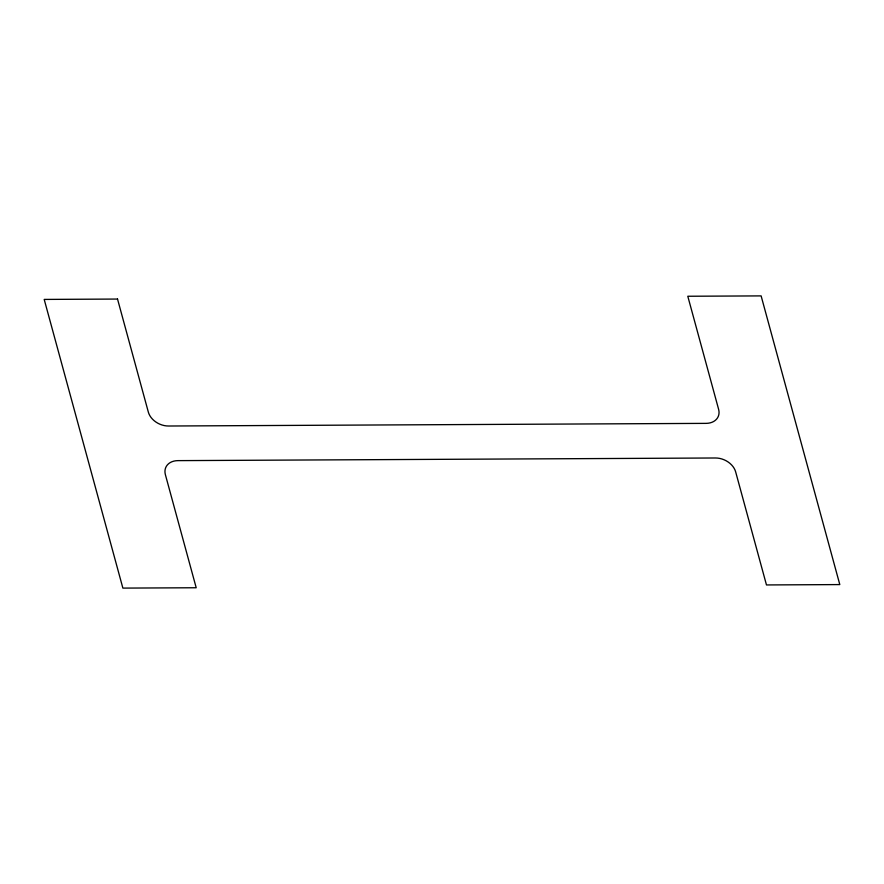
<?xml version="1.0" encoding="UTF-8"?>
<svg xmlns="http://www.w3.org/2000/svg" width="884" height="884" viewBox="0 0 884 884"><rect width="100%" height="100%" fill="white"/><g stroke="black" fill="none" stroke-linecap="round" stroke-linejoin="round"><path stroke-width="1.33" d="M117.528 299.057L44.2 299.422L122.876 588.103L196.204 587.75L165.385 474.675A17.503 13.072 24.9 0 1 177.96 460.63L715.476 457.989A17.503 13.072 24.9 0 1 735.654 471.868L766.472 584.943L839.8 584.578L761.124 295.897L687.796 296.251L718.615 409.325A17.503 13.072 24.9 0 1 706.04 423.37L168.524 426.011A17.503 13.072 24.9 0 1 148.346 412.132L117.528 299.057"/></g></svg>
